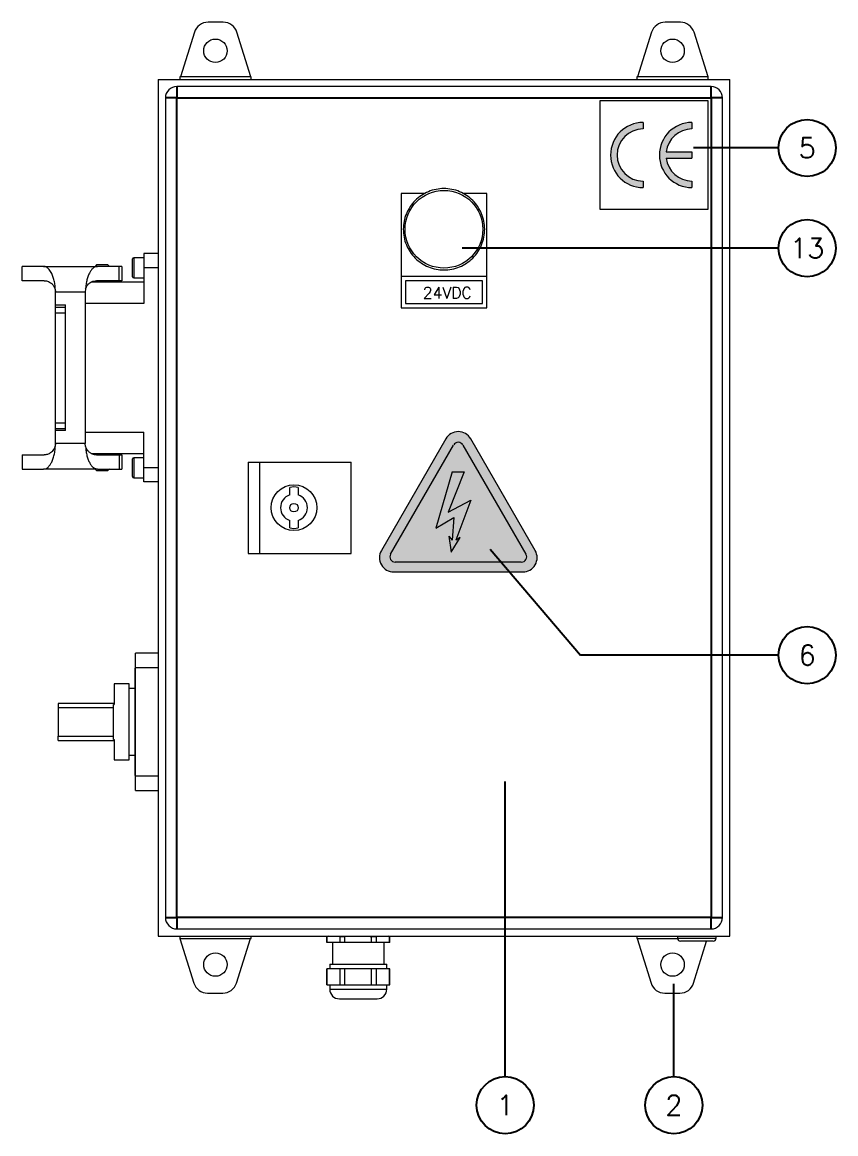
# Model space of a CAD drawing. Extents: x 4137 to 28680, y 2446 to 6814.
# Drawn here: x 6421.6 to 6706.3, y 2775.7 to 3165 of the extents above; entities that cross this region are included whole.
import ezdxf
from ezdxf.enums import TextEntityAlignment as Align

# ---------------------------------------------------------------- set-up
doc = ezdxf.new("R2010")
doc.units = 0
doc.header["$LTSCALE"] = 0.5
doc.layers.get('0').update_dxf_attribs({"linetype": 'CONTINUOUS'})
doc.layers.add('DIM', color=5, linetype='CONTINUOUS')
doc.layers.add('VOL', color=2, linetype='CONTINUOUS')
doc.styles.get("Standard").update_dxf_attribs({"font": 'simplex.shx'})

msp = doc.modelspace()

# ---------------------------------------------------------------- hatches: boundary and pattern name
h = msp.add_hatch(color=256)
h.dxf.hatch_style = 1
h.paths.add_polyline_path([(6656.02, 3129.86, 1), (6656.02, 3107.06), (6656.02, 3109.34, -0.377964), (6646.97, 3117.32), (6656.02, 3117.32), (6656.02, 3119.6), (6646.97, 3119.6, -0.377965), (6656.02, 3127.58)])
h.paths.add_polyline_path([(6638.92, 3127.58), (6638.92, 3129.86, 1), (6638.92, 3107.06), (6638.92, 3109.34, -1)])
h = msp.add_hatch(color=256)
h.dxf.hatch_style = 1
h.paths.add_polyline_path([(6569.9, 3019.09), (6547.31, 2979.96, 0.57735), (6551.64, 2972.46), (6596.82, 2972.46, 0.577473), (6601.15, 2979.96), (6578.56, 3019.09, 0.577745)])
h.paths.add_polyline_path([(6576.23, 3007.46), (6570.74, 2993.35), (6578.59, 2997.6), (6573.32, 2983.6), (6574.9, 2984.49), (6571.72, 2979.33), (6570.92, 2984.98), (6572.07, 2983.61), (6572.72, 2991.53), (6566.34, 2987.77), (6572.04, 3007.46)], flags=16)
h = msp.add_hatch(color=256)
h.dxf.hatch_style = 1
h.paths.add_polyline_path([(6578.59, 2997.6), (6570.74, 2993.35), (6576.23, 3007.46), (6572.04, 3007.46), (6566.34, 2987.77), (6572.72, 2991.53), (6572.07, 2983.61), (6570.92, 2984.98), (6571.72, 2979.33), (6574.9, 2984.49), (6573.32, 2983.6)])
at = {"layer": 'VOL'}
h = msp.add_hatch(color=256, dxfattribs=at)
h.dxf.hatch_style = 1
h.paths.add_polyline_path([(6575.85, 3016.91, 0.577255), (6572.6, 3016.91), (6550.54, 2978.71, 0.576968), (6552.16, 2975.9), (6596.29, 2975.9, 0.577916), (6597.91, 2978.71)])
h.paths.add_polyline_path([(6570.74, 2993.35), (6578.59, 2997.6), (6573.32, 2983.6), (6574.9, 2984.49), (6571.72, 2979.33), (6570.92, 2984.98), (6572.07, 2983.61), (6572.72, 2991.53), (6566.34, 2987.77), (6572.04, 3007.46), (6576.23, 3007.46)], flags=16)

# ---------------------------------------------------------------- linework, layer by layer
at = {"color": 7, "linetype": 'Continuous', "lineweight": 15}
for p, q in [((6491.96, 3164.96), (6486.64, 3164.96)), ((6651.96, 3164.96), (6646.64, 3164.96)), ((6481.87, 3161.45), (6476.98, 3145.79)), ((6501.63, 3145.79), (6496.73, 3161.45)), ((6641.87, 3161.45), (6636.98, 3145.79)), ((6661.63, 3145.79), (6656.73, 3161.45)), ((6476.98, 3145.79), (6476.72, 3145.79)), ((6476.72, 3145.79), (6476.72, 3144.96)), ((6501.63, 3145.79), (6476.98, 3145.79)), ((6501.72, 3145.79), (6501.63, 3145.79)), ((6501.72, 3144.96), (6501.72, 3145.79)), ((6636.98, 3145.79), (6636.72, 3145.79)), ((6636.72, 3145.79), (6636.72, 3144.96)), ((6661.63, 3145.79), (6636.98, 3145.79)), ((6661.72, 3145.79), (6661.63, 3145.79)), ((6661.72, 3144.96), (6661.72, 3145.79)), ((6469.22, 3144.96), (6669.22, 3144.96)), ((6469.22, 3144.96), (6469.22, 2844.96)), ((6662.72, 3142.46), (6475.72, 3142.46)), ((6669.22, 2844.96), (6669.22, 3144.96)), ((6471.72, 3138.46), (6471.72, 2851.46)), ((6623.72, 3137.46), (6623.72, 3099.46)), ((6661.72, 3137.46), (6623.72, 3137.46)), ((6661.72, 3099.46), (6661.72, 3137.46)), ((6666.72, 2851.46), (6666.72, 3138.46)), ((6638.92, 3129.86), (6638.92, 3127.58)), ((6656.02, 3129.86), (6656.02, 3127.58)), ((6646.97, 3119.6), (6656.02, 3119.6)), ((6656.02, 3119.6), (6656.02, 3117.32)), ((6646.97, 3117.32), (6656.02, 3117.32)), ((6638.92, 3109.34), (6638.92, 3107.06)), ((6656.02, 3109.34), (6656.02, 3107.06)), ((6562.52, 3104.96), (6554.22, 3104.96)), ((6554.22, 3104.96), (6554.22, 3075.96)), ((6584.22, 3104.96), (6575.91, 3104.96)), ((6584.22, 3075.96), (6584.22, 3104.96)), ((6623.72, 3099.46), (6661.72, 3099.46)), ((6469.22, 3083.96), (6464.22, 3083.96)), ((6464.22, 3083.96), (6464.22, 3078.96)), ((6421.62, 3074.46), (6421.62, 3079.46)), ((6429.04, 3079.46), (6421.62, 3079.46)), ((6429.04, 3079.46), (6447.96, 3079.46)), ((6447.62, 3079.97), (6447.12, 3079.46)), ((6455.55, 3079.46), (6447.96, 3079.46)), ((6452.12, 3079.46), (6451.62, 3079.96)), ((6455.55, 3074.46), (6455.55, 3079.46)), ((6456.62, 3074.46), (6456.62, 3079.47)), ((6460.22, 3078.96), (6460.22, 3082.06)), ((6460.22, 3075.86), (6460.22, 3078.96)), ((6464.22, 3082.46), (6460.62, 3082.46)), ((6464.22, 3078.96), (6464.22, 3066.46)), ((6469.22, 3078.96), (6464.22, 3078.96)), ((6460.62, 3075.46), (6464.22, 3075.46)), ((6554.22, 3075.96), (6554.22, 3064.96)), ((6584.22, 3075.96), (6554.22, 3075.96)), ((6584.22, 3064.96), (6584.22, 3075.96)), ((6429.24, 3074.46), (6421.62, 3074.46)), ((6443.79, 3071.56), (6443.64, 3070.46)), ((6464.22, 3073.96), (6445.74, 3073.96)), ((6455.55, 3074.46), (6447.64, 3074.46)), ((6452.12, 3074.46), (6452.12, 3073.96)), ((6555.72, 3074.46), (6555.72, 3066.46)), ((6582.72, 3074.46), (6555.72, 3074.46)), ((6582.72, 3066.46), (6582.72, 3074.46)), ((6443.64, 3070.46), (6433.24, 3070.46)), ((6433.24, 3065.96), (6433.24, 3070.46)), ((6443.64, 3070.46), (6443.64, 3017.46)), ((6433.24, 3065.96), (6436.74, 3065.96)), ((6433.24, 3065.22), (6433.24, 3065.96)), ((6433.24, 3065.22), (6436.74, 3065.22)), ((6436.74, 3065.22), (6436.74, 3065.96)), ((6554.22, 3064.96), (6584.22, 3064.96)), ((6555.72, 3066.46), (6582.72, 3066.46)), ((6433.24, 3024.7), (6433.24, 3063.22)), ((6433.24, 3063.22), (6436.74, 3063.22)), ((6436.74, 3024.7), (6436.74, 3063.22)), ((6433.24, 3024.7), (6436.74, 3024.7)), ((6433.24, 3022.7), (6436.74, 3022.7)), ((6433.24, 3021.96), (6433.24, 3022.7)), ((6436.74, 3021.96), (6433.24, 3021.96)), ((6433.24, 3017.46), (6433.24, 3021.96)), ((6436.74, 3021.96), (6436.74, 3022.7)), ((6464.22, 3008.96), (6464.22, 3021.46)), ((6443.64, 3017.46), (6433.24, 3017.46)), ((6443.79, 3016.36), (6443.64, 3017.46)), ((6569.9, 3019.09), (6547.31, 2979.96)), ((6550.54, 2978.71), (6572.6, 3016.91)), ((6575.85, 3016.91), (6597.92, 2978.71)), ((6601.15, 2979.96), (6578.56, 3019.09)), ((6421.62, 3013.46), (6429.24, 3013.46)), ((6421.62, 3013.46), (6421.62, 3008.46)), ((6445.72, 3013.96), (6464.22, 3013.96)), ((6447.12, 3013.96), (6447.12, 3013.41)), ((6447.64, 3013.46), (6455.55, 3013.46)), ((6452.12, 3013.46), (6452.12, 3013.96)), ((6455.55, 3013.46), (6455.55, 3008.46)), ((6456.62, 3008.46), (6456.62, 3013.47)), ((6460.22, 3008.96), (6460.22, 3012.06)), ((6460.22, 3005.86), (6460.22, 3008.96)), ((6464.22, 3012.46), (6460.62, 3012.46)), ((6464.02, 3012.58), (6464.02, 3012.46)), ((6469.22, 3008.96), (6464.22, 3008.96)), ((6464.22, 3003.96), (6464.22, 3008.96)), ((6500.72, 3010.96), (6500.72, 2978.96)), ((6500.72, 3010.96), (6504.72, 3010.96)), ((6504.72, 2978.96), (6504.72, 3010.96)), ((6504.72, 3010.96), (6536.72, 3010.96)), ((6536.72, 2978.96), (6536.72, 3010.96)), ((6421.62, 3008.46), (6429.04, 3008.46)), ((6447.96, 3008.46), (6429.04, 3008.46)), ((6447.12, 3008.46), (6447.62, 3007.96)), ((6447.96, 3008.46), (6455.55, 3008.46)), ((6452.12, 3008.46), (6451.62, 3007.96)), ((6460.62, 3005.46), (6464.22, 3005.46)), ((6464.02, 3005.46), (6464.02, 3004.96)), ((6464.02, 3004.96), (6464.22, 3004.96)), ((6572.04, 3007.46), (6566.34, 2987.77)), ((6576.23, 3007.46), (6570.74, 2993.35)), ((6572.04, 3007.46), (6576.23, 3007.46)), ((6469.22, 3003.96), (6464.22, 3003.96)), ((6515.22, 2999.41), (6515.22, 3002.05)), ((6518.22, 3002.05), (6518.22, 2999.41)), ((6570.74, 2993.35), (6578.59, 2997.6)), ((6578.59, 2997.6), (6573.32, 2983.6)), ((6515.22, 2987.87), (6515.22, 2990.51)), ((6518.22, 2990.51), (6518.22, 2987.87)), ((6566.34, 2987.77), (6572.72, 2991.53)), ((6572.72, 2991.53), (6572.07, 2983.61)), ((6570.92, 2984.98), (6571.72, 2979.33)), ((6570.92, 2984.98), (6572.07, 2983.61)), ((6571.72, 2979.33), (6574.9, 2984.49)), ((6574.9, 2984.49), (6573.32, 2983.6)), ((6500.72, 2978.96), (6504.72, 2978.96)), ((6504.72, 2978.96), (6536.72, 2978.96)), ((6596.29, 2975.9), (6552.16, 2975.9)), ((6551.64, 2972.46), (6596.82, 2972.46)), ((6469.22, 2943.96), (6461.22, 2943.96)), ((6461.22, 2938.96), (6461.22, 2943.96)), ((6461.22, 2942.26), (6461.12, 2942.26)), ((6461.12, 2942.26), (6461.12, 2938.76)), ((6461.22, 2938.96), (6469.22, 2938.96)), ((6461.22, 2900.96), (6461.22, 2938.96)), ((6461.12, 2901.16), (6461.12, 2938.76)), ((6459.02, 2933.26), (6453.82, 2933.26)), ((6453.82, 2933.26), (6453.82, 2926.09)), ((6459.02, 2906.66), (6459.02, 2933.26)), ((6461.12, 2931.61), (6459.02, 2931.61)), ((6453.82, 2926.43), (6434.22, 2926.43)), ((6434.22, 2926.43), (6434.22, 2924.96)), ((6434.22, 2924.96), (6434.22, 2914.96)), ((6434.22, 2924.96), (6453.52, 2924.96)), ((6453.52, 2926.09), (6453.82, 2926.09)), ((6453.52, 2924.96), (6453.52, 2926.09)), ((6453.52, 2914.96), (6453.52, 2924.96)), ((6434.22, 2914.96), (6453.52, 2914.96)), ((6434.22, 2913.49), (6434.22, 2914.96)), ((6434.22, 2913.49), (6453.82, 2913.49)), ((6453.52, 2913.83), (6453.52, 2914.96)), ((6453.52, 2913.83), (6453.82, 2913.83)), ((6453.82, 2913.83), (6453.82, 2906.66)), ((6459.02, 2908.31), (6461.12, 2908.31)), ((6453.82, 2906.66), (6459.02, 2906.66)), ((6461.12, 2901.16), (6461.12, 2897.66)), ((6469.22, 2900.96), (6461.22, 2900.96)), ((6461.22, 2895.96), (6461.22, 2900.96)), ((6461.12, 2897.66), (6461.22, 2897.66)), ((6461.22, 2895.96), (6469.22, 2895.96)), ((6475.72, 2847.46), (6662.72, 2847.46)), ((6469.22, 2844.96), (6669.22, 2844.96)), ((6476.72, 2844.96), (6476.72, 2844.13)), ((6476.72, 2844.13), (6476.81, 2844.13)), ((6476.81, 2844.13), (6501.46, 2844.13)), ((6476.81, 2844.13), (6481.7, 2828.47)), ((6496.56, 2828.47), (6501.46, 2844.13)), ((6501.46, 2844.13), (6501.72, 2844.13)), ((6501.72, 2844.13), (6501.72, 2844.96)), ((6528.79, 2844.96), (6528.19, 2844.8)), ((6528.19, 2844.8), (6528.19, 2842.71)), ((6528.19, 2844.8), (6528.23, 2844.8)), ((6528.23, 2842.71), (6528.19, 2842.71)), ((6528.23, 2844.8), (6529.09, 2844.96)), ((6528.23, 2842.71), (6528.23, 2844.8)), ((6532.89, 2842.71), (6528.23, 2842.71)), ((6530.21, 2842.71), (6530.21, 2835.06)), ((6532.89, 2844.8), (6534.56, 2844.8)), ((6532.89, 2842.71), (6532.89, 2844.8)), ((6534.56, 2842.71), (6532.89, 2842.71)), ((6534.56, 2844.8), (6536.28, 2844.96)), ((6534.56, 2842.71), (6534.56, 2844.8)), ((6543.87, 2842.71), (6534.56, 2842.71)), ((6543.87, 2842.71), (6543.87, 2844.8)), ((6543.87, 2844.8), (6545.55, 2844.8)), ((6545.55, 2842.71), (6543.87, 2842.71)), ((6545.55, 2844.8), (6546.41, 2844.96)), ((6545.55, 2842.71), (6545.55, 2844.8)), ((6550.21, 2842.71), (6545.55, 2842.71)), ((6548.23, 2835.06), (6548.23, 2842.71)), ((6550.25, 2844.8), (6549.64, 2844.96)), ((6550.21, 2842.71), (6550.21, 2844.8)), ((6550.21, 2844.8), (6550.25, 2844.8)), ((6550.25, 2842.71), (6550.21, 2842.71)), ((6550.25, 2842.71), (6550.25, 2844.8)), ((6636.72, 2844.96), (6636.72, 2844.13)), ((6636.72, 2844.13), (6636.81, 2844.13)), ((6636.81, 2844.13), (6650.97, 2844.13)), ((6636.81, 2844.13), (6641.7, 2828.47)), ((6650.97, 2844.96), (6650.97, 2844.16)), ((6656.56, 2828.47), (6661.15, 2843.16)), ((6664.47, 2844.16), (6664.47, 2844.96)), ((6529.22, 2835.06), (6529.22, 2833.51)), ((6529.22, 2835.06), (6530.56, 2835.06)), ((6530.56, 2835.06), (6549.22, 2835.06)), ((6549.22, 2833.51), (6549.22, 2835.06)), ((6528.19, 2833.51), (6528.19, 2827.91)), ((6528.23, 2833.51), (6528.19, 2833.51)), ((6528.23, 2827.91), (6528.23, 2833.51)), ((6530.56, 2833.51), (6528.23, 2833.51)), ((6532.89, 2833.51), (6530.56, 2833.51)), ((6532.89, 2827.91), (6532.89, 2833.51)), ((6534.56, 2833.51), (6532.89, 2833.51)), ((6534.56, 2827.91), (6534.56, 2833.51)), ((6539.22, 2833.51), (6534.56, 2833.51)), ((6543.87, 2833.51), (6539.22, 2833.51)), ((6543.87, 2827.91), (6543.87, 2833.51)), ((6545.55, 2833.51), (6543.87, 2833.51)), ((6545.55, 2827.91), (6545.55, 2833.51)), ((6547.88, 2833.51), (6545.55, 2833.51)), ((6550.21, 2833.51), (6547.88, 2833.51)), ((6550.21, 2827.91), (6550.21, 2833.51)), ((6550.25, 2833.51), (6550.21, 2833.51)), ((6550.25, 2827.91), (6550.25, 2833.51)), ((6528.19, 2827.91), (6528.23, 2827.91)), ((6528.23, 2827.91), (6530.56, 2827.91)), ((6529.22, 2827.91), (6529.22, 2826.36)), ((6530.56, 2827.91), (6532.89, 2827.91)), ((6532.89, 2827.91), (6534.56, 2827.91)), ((6534.56, 2827.91), (6539.22, 2827.91)), ((6539.22, 2827.91), (6543.87, 2827.91)), ((6543.87, 2827.91), (6545.55, 2827.91)), ((6545.55, 2827.91), (6547.88, 2827.91)), ((6547.88, 2827.91), (6550.21, 2827.91)), ((6549.22, 2826.36), (6549.22, 2827.91)), ((6550.21, 2827.91), (6550.25, 2827.91)), ((6486.47, 2824.96), (6491.79, 2824.96)), ((6532.62, 2822.96), (6533.5, 2822.96)), ((6533.5, 2822.96), (6545.81, 2822.96)), ((6646.47, 2824.96), (6651.79, 2824.96))]:
    msp.add_line(p, q, dxfattribs=at)
at = {"color": 8, "linetype": 'Continuous', "lineweight": 15}
for p, q in [((6460.62, 3082.46), (6460.62, 3078.96)), ((6460.62, 3078.96), (6460.62, 3075.46)), ((6464.22, 3066.46), (6443.64, 3066.46)), ((6443.64, 3021.46), (6464.22, 3021.46)), ((6460.62, 3012.46), (6460.62, 3008.96)), ((6460.62, 3008.96), (6460.62, 3005.46)), ((6461.12, 2938.76), (6461.22, 2938.76)), ((6461.22, 2901.16), (6461.12, 2901.16)), ((6650.97, 2844.16), (6664.47, 2844.16)), ((6529.22, 2826.36), (6530.56, 2826.36)), ((6530.56, 2826.36), (6549.22, 2826.36))]:
    msp.add_line(p, q, dxfattribs=at)
at = {"color": 7, "linetype": 'Continuous', "lineweight": 15}
for centre, radius in [((6489.22, 3154.96), 4.1), ((6649.22, 3154.96), 4.1), ((6569.22, 3092.46), 13.6), ((6516.72, 2994.96), 8), ((6516.72, 2994.96), 1.5), ((6489.22, 2834.96), 4.1), ((6649.22, 2834.96), 4.1)]:
    msp.add_circle(centre, radius, dxfattribs=at)
for centre, radius, start, end in [((6486.64, 3159.96), 5, 90, 162.646), ((6491.96, 3159.96), 5, 17.354, 90), ((6646.64, 3159.96), 5, 90, 162.646), ((6651.96, 3159.96), 5, 17.354, 90), ((6475.72, 3138.46), 4, 90, 180), ((6662.72, 3138.46), 4, 0, 90), ((6638.92, 3118.46), 11.4, 90, 270), ((6656.02, 3118.46), 11.4, 90, 270), ((6638.92, 3118.46), 9.12, 90, 270), ((6656.02, 3118.46), 9.12, 90, 172.8192), ((6656.02, 3118.46), 9.12, 187.1808, 270), ((6460.62, 3082.06), 0.4, 90, 180), ((6460.62, 3075.86), 0.4, 180, 270), ((6574.23, 3016.59), 5, 29.9936, 150), ((6574.23, 3015.98), 1.87, 30.0082, 149.9918), ((6460.62, 3012.06), 0.4, 90, 180), ((6460.62, 3005.86), 0.4, 180, 270), ((6516.72, 2994.96), 7.25, 78.0595, 101.9405), ((6516.72, 2994.96), 4.7, 108.6115, 251.3885), ((6516.72, 2994.96), 4.7, 288.6115, 71.3885), ((6516.72, 2994.96), 7.25, 258.0595, 281.9405), ((6551.64, 2977.46), 5, 150, 270), ((6552.16, 2977.77), 1.88, 149.9918, 270), ((6596.29, 2977.77), 1.88, 270, 30.0082), ((6596.82, 2977.46), 5, 270, 29.9936), ((6475.72, 2851.46), 4, 180, 270), ((6662.72, 2851.46), 4, 270, 0), ((6651.97, 2844.16), 1, 180, 270), ((6663.47, 2844.16), 1, 270, 0), ((6486.47, 2829.96), 5, 197.354, 270), ((6491.79, 2829.96), 5, 270, 342.646), ((6532.62, 2826.36), 3.4, 180, 270), ((6545.81, 2826.36), 3.4, 270, 0), ((6646.47, 2829.96), 5, 197.354, 270), ((6651.79, 2829.96), 5, 270, 342.646)]:
    msp.add_arc(centre, radius, start, end, dxfattribs=at)
for points, knots in [([(6583.47, 3092.46), (6583.41, 3093.39), (6583.31, 3095.26), (6582.46, 3097.95), (6581.14, 3100.43), (6579.36, 3102.6), (6577.19, 3104.38), (6574.71, 3105.71), (6572.02, 3106.53), (6569.22, 3106.8), (6566.42, 3106.53), (6563.73, 3105.71), (6561.25, 3104.38), (6559.08, 3102.6), (6557.29, 3100.43), (6555.97, 3097.95), (6555.13, 3095.26), (6555.02, 3093.39), (6554.97, 3092.46)], [0, 0, 0, 0, 0.0624997, 0.125, 0.1875001, 0.25, 0.3125, 0.3750001, 0.4375, 0.5, 0.5625, 0.6249999, 0.6875, 0.75, 0.8124999, 0.875, 0.9375003, 1, 1, 1, 1]), ([(6554.97, 3092.46), (6555.02, 3091.53), (6555.13, 3089.66), (6555.97, 3086.97), (6557.29, 3084.49), (6559.08, 3082.32), (6561.25, 3080.54), (6563.73, 3079.21), (6566.42, 3078.39), (6569.22, 3078.12), (6572.02, 3078.39), (6574.71, 3079.21), (6577.19, 3080.54), (6579.36, 3082.32), (6581.14, 3084.49), (6582.46, 3086.97), (6583.31, 3089.66), (6583.41, 3091.53), (6583.47, 3092.46)], [0, 0, 0, 0, 0.0625, 0.125, 0.1875, 0.25, 0.3125, 0.375, 0.4375, 0.5, 0.5625, 0.625, 0.6875, 0.75, 0.8125, 0.875, 0.9375, 1, 1, 1, 1]), ([(6433.24, 3070.46), (6433.22, 3071.07), (6433.19, 3072.31), (6432.92, 3074.06), (6432.57, 3075.38), (6432.23, 3076.33), (6431.92, 3077.04), (6431.54, 3077.72), (6431.09, 3078.35), (6430.62, 3078.82), (6430.14, 3079.17), (6429.62, 3079.41), (6429.24, 3079.44), (6429.04, 3079.46)], [0, 0, 0, 0, 0.123484, 0.249709, 0.370549, 0.434874, 0.499843, 0.577928, 0.661377, 0.749894, 0.819089, 0.902582, 1, 1, 1, 1]), ([(6447.96, 3079.46), (6447.71, 3079.43), (6447.23, 3079.38), (6446.52, 3078.96), (6445.84, 3078.3), (6445.23, 3077.36), (6444.69, 3076.2), (6444.26, 3074.8), (6443.93, 3073.25), (6443.84, 3072.12), (6443.79, 3071.56)], [0, 0, 0, 0, 0.125339, 0.249985, 0.375868, 0.499958, 0.626027, 0.74986, 0.875679, 1, 1, 1, 1]), ([(6451.62, 3079.96), (6451.59, 3079.96), (6451.53, 3079.96), (6451.06, 3079.96), (6450.4, 3079.96), (6449.62, 3079.96), (6448.83, 3079.96), (6448.17, 3079.96), (6447.71, 3079.96), (6447.65, 3079.96), (6447.62, 3079.96)], [0, 0, 0, 0, 0.125, 0.25, 0.374999, 0.5, 0.625, 0.75, 0.875, 1, 1, 1, 1]), ([(6456.49, 3079.46), (6456.52, 3079.46), (6456.63, 3079.46), (6456, 3079.46), (6455.55, 3079.46)], [0, 0, 0, 0, 0.296633, 1, 1, 1, 1]), ([(6429.24, 3074.46), (6429.51, 3074.45), (6430.04, 3074.42), (6430.81, 3074.17), (6431.44, 3073.82), (6431.93, 3073.44), (6432.28, 3073.07), (6432.59, 3072.67), (6432.84, 3072.23), (6433.04, 3071.71), (6433.2, 3071.13), (6433.23, 3070.67), (6433.24, 3070.46)], [0, 0, 0, 0, 0.175291, 0.341505, 0.50016, 0.591088, 0.674174, 0.750202, 0.816448, 0.875182, 0.94193, 1, 1, 1, 1]), ([(6443.79, 3071.56), (6443.89, 3071.84), (6444.06, 3072.28), (6444.35, 3072.74), (6444.66, 3073.14), (6445.07, 3073.55), (6445.72, 3074.01), (6446.59, 3074.38), (6447.28, 3074.43), (6447.64, 3074.46)], [0, 0, 0, 0, 0.113169, 0.178167, 0.249846, 0.368605, 0.499907, 0.74243, 1, 1, 1, 1]), ([(6456.49, 3074.46), (6456.52, 3074.46), (6456.63, 3074.46), (6456, 3074.46), (6455.55, 3074.46)], [0, 0, 0, 0, 0.296633, 1, 1, 1, 1]), ([(6433.24, 3063.22), (6433.24, 3063.47), (6433.24, 3063.97), (6433.24, 3064.61), (6433.24, 3065.08), (6433.24, 3065.17), (6433.24, 3065.22)], [0, 0, 0, 0, 0.2500002, 0.4999987, 0.7499995, 1, 1, 1, 1]), ([(6436.74, 3063.22), (6436.74, 3063.47), (6436.74, 3063.97), (6436.74, 3064.61), (6436.74, 3065.08), (6436.74, 3065.17), (6436.74, 3065.22)], [0, 0, 0, 0, 0.2500002, 0.4999987, 0.7499995, 1, 1, 1, 1]), ([(6433.24, 3022.7), (6433.24, 3022.75), (6433.24, 3022.84), (6433.24, 3023.31), (6433.24, 3023.95), (6433.24, 3024.45), (6433.24, 3024.7)], [0, 0, 0, 0, 0.250001, 0.500001, 0.75, 1, 1, 1, 1]), ([(6436.74, 3022.7), (6436.74, 3022.75), (6436.74, 3022.84), (6436.74, 3023.31), (6436.74, 3023.95), (6436.74, 3024.45), (6436.74, 3024.7)], [0, 0, 0, 0, 0.250001, 0.500001, 0.75, 1, 1, 1, 1]), ([(6429.04, 3008.46), (6429.3, 3008.49), (6429.83, 3008.55), (6430.61, 3009.05), (6431.32, 3009.84), (6431.97, 3010.93), (6432.5, 3012.27), (6432.92, 3013.86), (6433.19, 3015.61), (6433.22, 3016.85), (6433.24, 3017.46)], [0, 0, 0, 0, 0.125442, 0.250088, 0.382533, 0.500072, 0.629263, 0.750161, 0.876453, 1, 1, 1, 1]), ([(6433.24, 3017.46), (6433.23, 3017.25), (6433.21, 3016.91), (6433.12, 3016.5), (6433.01, 3016.12), (6432.84, 3015.7), (6432.54, 3015.17), (6432.1, 3014.63), (6431.38, 3014.04), (6430.42, 3013.55), (6429.64, 3013.49), (6429.24, 3013.46)], [0, 0, 0, 0, 0.058051, 0.090046, 0.125013, 0.183595, 0.250017, 0.366368, 0.49998, 0.740569, 1, 1, 1, 1]), ([(6443.79, 3016.36), (6443.84, 3015.8), (6443.93, 3014.67), (6444.26, 3013.12), (6444.69, 3011.73), (6445.23, 3010.56), (6445.84, 3009.63), (6446.74, 3008.71), (6447.47, 3008.56), (6447.96, 3008.46)], [0, 0, 0, 0, 0.1244, 0.250328, 0.374221, 0.500433, 0.624584, 0.750609, 1, 1, 1, 1]), ([(6447.64, 3013.46), (6447.4, 3013.47), (6446.93, 3013.49), (6446.24, 3013.69), (6445.67, 3013.96), (6445.23, 3014.26), (6444.9, 3014.53), (6444.53, 3014.93), (6444.12, 3015.46), (6443.9, 3016.08), (6443.79, 3016.36)], [0, 0, 0, 0, 0.17366, 0.340025, 0.500233, 0.589352, 0.672578, 0.75033, 0.886863, 1, 1, 1, 1]), ([(6455.55, 3013.46), (6456, 3013.46), (6456.63, 3013.46), (6456.52, 3013.46), (6456.49, 3013.46)], [0, 0, 0, 0, 0.703367, 1, 1, 1, 1]), ([(6464.02, 3013.02), (6464.02, 3013.01), (6464.02, 3013), (6464.02, 3012.9), (6464.02, 3012.77), (6464.02, 3012.66), (6464.02, 3012.6)], [0, 0, 0, 0, 0.249999, 0.500002, 0.750002, 1, 1, 1, 1]), ([(6464.02, 3012.87), (6464.02, 3012.87), (6464.02, 3012.86), (6464.02, 3012.84), (6464.02, 3012.79), (6464.02, 3012.74), (6464.02, 3012.69), (6464.02, 3012.64), (6464.02, 3012.6), (6464.02, 3012.59), (6464.02, 3012.58)], [0, 0, 0, 0, 0.1250052, 0.2500047, 0.3750078, 0.4999811, 0.6250143, 0.7499989, 0.8750015, 1, 1, 1, 1]), ([(6464.02, 3012.6), (6464.02, 3012.54), (6464.02, 3012.45), (6464.02, 3012.38), (6464.02, 3012.35)], [0, 0, 0, 0, 0.60416, 1, 1, 1, 1]), ([(6447.62, 3007.96), (6447.65, 3007.96), (6447.71, 3007.96), (6448.17, 3007.96), (6448.83, 3007.96), (6449.62, 3007.96), (6450.4, 3007.96), (6451.06, 3007.96), (6451.53, 3007.96), (6451.59, 3007.96), (6451.62, 3007.96)], [0, 0, 0, 0, 0.125, 0.25, 0.375, 0.5, 0.625001, 0.75, 0.875, 1, 1, 1, 1]), ([(6455.55, 3008.46), (6456, 3008.46), (6456.63, 3008.46), (6456.52, 3008.46), (6456.49, 3008.46)], [0, 0, 0, 0, 0.703367, 1, 1, 1, 1]), ([(6532.03, 2844.96), (6532.27, 2844.92), (6532.56, 2844.87), (6532.84, 2844.81), (6532.89, 2844.8)], [0, 0, 0, 0, 0.85551, 1, 1, 1, 1]), ([(6542.16, 2844.96), (6542.57, 2844.93), (6543.14, 2844.88), (6543.71, 2844.82), (6543.87, 2844.8)], [0, 0, 0, 0, 0.71857, 1, 1, 1, 1]), ([(6549.35, 2844.96), (6549.55, 2844.93), (6549.84, 2844.88), (6550.13, 2844.82), (6550.21, 2844.8)], [0, 0, 0, 0, 0.718571, 1, 1, 1, 1]), ([(6663.47, 2843.16), (6663.47, 2843.16), (6662.86, 2843.16), (6660.7, 2843.16), (6659.24, 2843.16), (6656.19, 2843.16), (6654.73, 2843.16), (6652.57, 2843.16), (6651.97, 2843.16), (6651.97, 2843.16)], [0, 0, 0, 0, 0.25, 0.25, 0.5, 0.5, 0.75, 0.75, 1, 1, 1, 1])]:
    msp.add_open_spline(points, degree=3, knots=knots, dxfattribs=at)
at = {"layer": 'DIM'}
for p, q in [((6686.34, 3120.92), (6656.49, 3120.92)), ((6686.34, 3085.84), (6575.59, 3085.84)), ((6585.36, 2980.41), (6617.04, 2943.31)), ((6686.34, 2943.31), (6617.04, 2943.31)), ((6590.65, 2795.72), (6590.65, 2899.04)), ((6649.66, 2795.72), (6649.66, 2828.22))]:
    msp.add_line(p, q, dxfattribs=at)
for centre in [(6696.34, 3120.92), (6696.34, 3085.84), (6696.34, 2943.31), (6590.65, 2785.72), (6649.66, 2785.72)]:
    msp.add_circle(centre, 10, dxfattribs=at)
at = {"layer": 'VOL'}
for p, q in [((6475.72, 3142.46), (6475.72, 3138.46)), ((6662.72, 3138.46), (6662.72, 3142.46)), ((6475.72, 3138.46), (6471.72, 3138.46)), ((6475.72, 2851.46), (6475.72, 3138.46)), ((6475.72, 3138.46), (6662.72, 3138.46)), ((6662.72, 3138.46), (6662.72, 2851.46)), ((6666.72, 3138.46), (6662.72, 3138.46)), ((6471.72, 2851.46), (6475.72, 2851.46)), ((6475.72, 2851.46), (6475.72, 2847.46)), ((6662.72, 2851.46), (6475.72, 2851.46)), ((6662.72, 2851.46), (6666.72, 2851.46)), ((6662.72, 2847.46), (6662.72, 2851.46))]:
    msp.add_line(p, q, dxfattribs=at)

# ---------------------------------------------------------------- texts
msp.add_text('24VDC', height=4).set_placement((6570.37, 3068.21), align=Align.CENTER)
at = {"layer": 'DIM'}
for s, p in [('5', (6696.34, 3120.92)), ('13', (6696.34, 3085.84)), ('6', (6696.34, 2943.31)), ('1', (6590.65, 2785.72)), ('2', (6649.66, 2785.72))]:
    msp.add_text(s, height=7, dxfattribs=at).set_placement(p, align=Align.MIDDLE)

doc.saveas('drawing.dxf')
